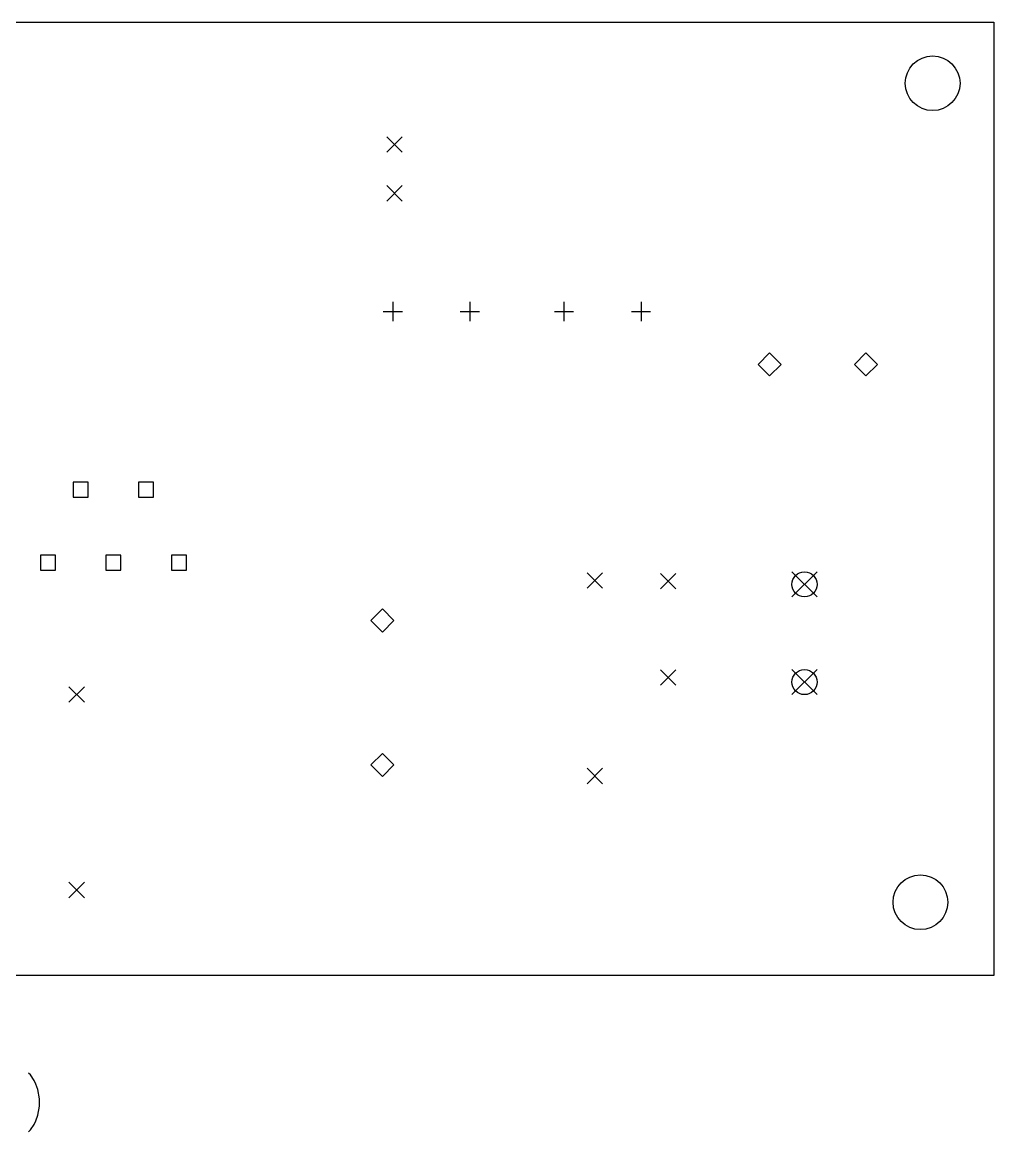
# Model space of a CAD drawing. Extents: x 111 to 212, y -158 to -81.
# Drawn here: x 161.6 to 212.1, y -138.9 to -81.3 of the extents above; entities that cross this region are included whole.
import ezdxf

# ---------------------------------------------------------------- set-up
doc = ezdxf.new("R2010")
doc.units = 0
doc.layers.add('BLACK', color=7, linetype='CONTINUOUS')

msp = doc.modelspace()

# ---------------------------------------------------------------- linework, layer by layer
at = {"layer": 'BLACK', "linetype": 'CONTINUOUS'}
for p, q in [((112.395, -81.28), (212.09, -81.28)), ((212.09, -81.28), (212.09, -130.81)), ((180.575, -87.23), (181.375, -88.03)), ((181.375, -87.23), (180.575, -88.03)), ((180.575, -89.77), (181.375, -90.57)), ((181.375, -89.77), (180.575, -90.57)), ((180.88, -95.813), (180.88, -96.813)), ((184.88, -95.813), (184.88, -96.813)), ((189.77, -95.813), (189.77, -96.813)), ((193.77, -95.813), (193.77, -96.813)), ((180.38, -96.313), (181.38, -96.313)), ((184.38, -96.313), (185.38, -96.313)), ((189.27, -96.313), (190.27, -96.313)), ((193.27, -96.313), (194.27, -96.313)), ((200.449, -98.46), (199.849, -99.06)), ((201.049, -99.06), (200.449, -98.46)), ((205.449, -98.46), (204.849, -99.06)), ((206.049, -99.06), (205.449, -98.46)), ((199.849, -99.06), (200.449, -99.66)), ((200.449, -99.66), (201.049, -99.06)), ((204.849, -99.06), (205.449, -99.66)), ((205.449, -99.66), (206.049, -99.06)), ((165.059, -105.176), (164.281, -105.176)), ((164.281, -105.176), (164.281, -105.954)), ((165.059, -105.954), (165.059, -105.176)), ((168.459, -105.176), (167.681, -105.176)), ((167.681, -105.176), (167.681, -105.954)), ((168.459, -105.954), (168.459, -105.176)), ((164.281, -105.954), (165.059, -105.954)), ((167.681, -105.954), (168.459, -105.954)), ((163.359, -108.976), (162.581, -108.976)), ((162.581, -108.976), (162.581, -109.754)), ((163.359, -109.754), (163.359, -108.976)), ((166.759, -108.976), (165.981, -108.976)), ((165.981, -108.976), (165.981, -109.754)), ((166.759, -109.754), (166.759, -108.976)), ((170.159, -108.976), (169.381, -108.976)), ((169.381, -108.976), (169.381, -109.754)), ((170.159, -109.754), (170.159, -108.976)), ((162.581, -109.754), (163.359, -109.754)), ((165.981, -109.754), (166.759, -109.754)), ((169.381, -109.754), (170.159, -109.754)), ((190.968, -109.883), (191.768, -110.683)), ((191.768, -109.883), (190.968, -110.683)), ((194.778, -109.923), (195.578, -110.723)), ((195.578, -109.923), (194.778, -110.723)), ((201.61, -109.835), (202.91, -111.135)), ((202.91, -109.835), (201.61, -111.135)), ((180.34, -111.765), (179.74, -112.365)), ((180.94, -112.365), (180.34, -111.765)), ((179.74, -112.365), (180.34, -112.965)), ((180.34, -112.965), (180.94, -112.365)), ((194.778, -114.923), (195.578, -115.723)), ((195.578, -114.923), (194.778, -115.723)), ((201.61, -114.915), (202.91, -116.215)), ((202.91, -114.915), (201.61, -116.215)), ((164.065, -115.805), (164.865, -116.605)), ((164.865, -115.805), (164.065, -116.605)), ((180.34, -119.265), (179.74, -119.865)), ((180.94, -119.865), (180.34, -119.265)), ((179.74, -119.865), (180.34, -120.465)), ((180.34, -120.465), (180.94, -119.865)), ((190.968, -120.043), (191.768, -120.843)), ((191.768, -120.043), (190.968, -120.843)), ((164.065, -125.965), (164.865, -126.765)), ((164.865, -125.965), (164.065, -126.765)), ((212.09, -130.81), (112.395, -130.81)), ((162.064, -135.974), (161.969, -135.879)), ((162.255, -136.26), (162.064, -135.974)), ((162.35, -136.45), (162.255, -136.26)), ((162.445, -136.736), (162.35, -136.45)), ((162.54, -137.212), (162.445, -136.736)), ((162.445, -138.07), (162.54, -137.593)), ((162.54, -137.593), (162.54, -137.212)), ((162.35, -138.355), (162.445, -138.07)), ((161.969, -138.927), (162.064, -138.831)), ((162.064, -138.831), (162.255, -138.546)), ((162.255, -138.546), (162.35, -138.355))]:
    msp.add_line(p, q, dxfattribs=at)
at = {"layer": 'BLACK'}
for centre, radius in [((208.915, -84.455), 1.42), ((202.26, -110.485), 0.65), ((202.26, -115.565), 0.65), ((208.28, -127), 1.42)]:
    msp.add_circle(centre, radius, dxfattribs=at)

doc.saveas('drawing.dxf')
